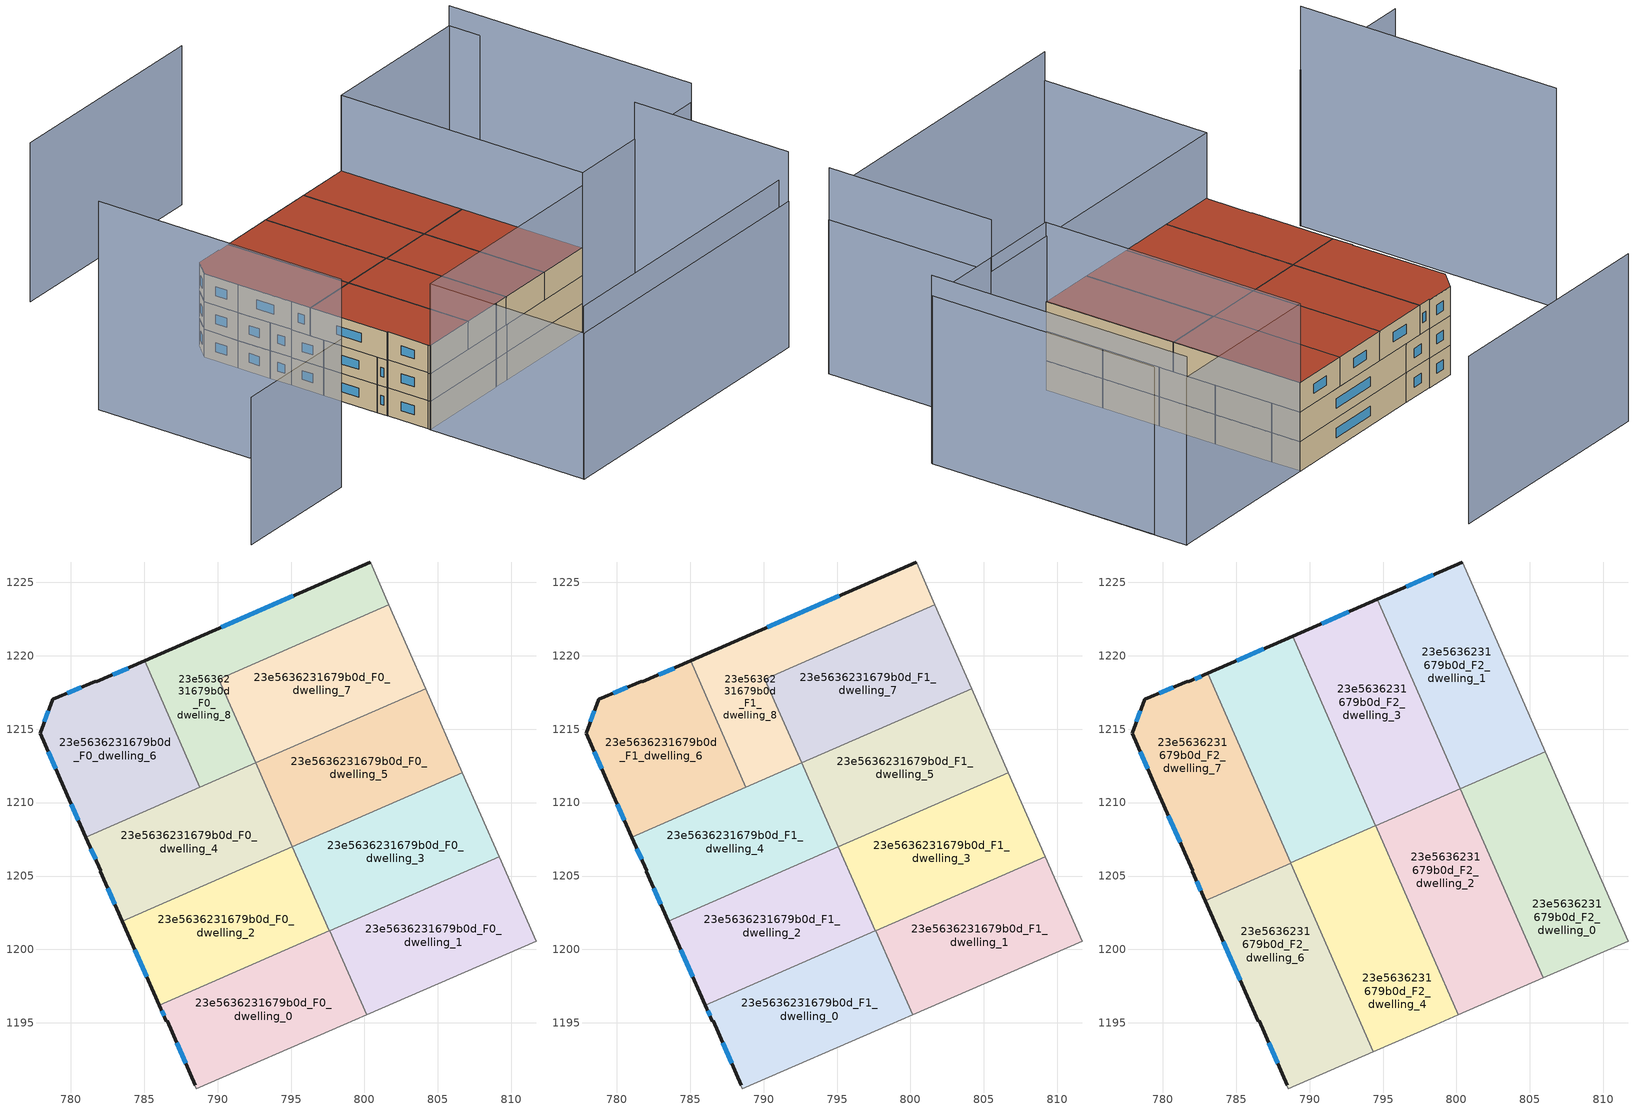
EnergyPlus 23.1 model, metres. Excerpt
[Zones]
23e5636231679b0d_F0_dwelling_0
 floor ground (EU_floor_Construction): 797.64,1201.29 800.15,1195.56 798.6,1194.89 798.58,1194.88 788.54,1190.51 788.44,1190.74 788.47,1190.77 786.56,1195.13 786.52,1195.11 786.04,1196.21 z0
 wall outside (EU_wall_Construction): 786.04,1196.21 786.52,1195.11 786.56,1195.13 788.47,1190.77 z0:3
 wall to 23e5636231679b0d_F0_dwelling_1 (EU_wall_Construction): 800.15,1195.56 797.64,1201.29 z0:3
 wall adiabatic (EU_wall_Construction): 788.47,1190.77 788.44,1190.74 788.54,1190.51 798.58,1194.88 798.6,1194.89 800.15,1195.56 z0:3
 wall to 23e5636231679b0d_F0_dwelling_2 (EU_wall_Construction): 797.59,1201.27 786.04,1196.21 z0:3
 wall to 23e5636231679b0d_F0_dwelling_3 (EU_wall_Construction): 797.64,1201.29 797.59,1201.27 z0:3
 window (EU_Window_Construction): 787.21,1193.65 787.82,1192.25 / 786.2,1195.83 786.36,1195.48 z1.02:1.98
23e5636231679b0d_F0_dwelling_1
 floor ground (EU_floor_Construction): 809.16,1206.33 811.68,1200.57 800.15,1195.56 797.64,1201.29 z0
 wall adiabatic (EU_wall_Construction): 800.15,1195.56 811.68,1200.57 809.16,1206.33 z0:3
 wall to 23e5636231679b0d_F0_dwelling_3 (EU_wall_Construction): 809.16,1206.33 797.64,1201.29 z0:3
23e5636231679b0d_F0_dwelling_2
 floor ground (EU_floor_Construction): 795.09,1206.98 797.59,1201.27 786.04,1196.21 783.52,1201.92 z0
 wall outside (EU_wall_Construction): 783.52,1201.92 786.04,1196.21 z0:3
 wall to 23e5636231679b0d_F0_dwelling_3 (EU_wall_Construction): 797.59,1201.27 795.09,1206.98 z0:3
 wall to 23e5636231679b0d_F0_dwelling_4 (EU_wall_Construction): 795.09,1206.98 783.52,1201.92 z0:3
 window (EU_Window_Construction): 784.38,1199.98 785.18,1198.15 z1.02:1.98
23e5636231679b0d_F0_dwelling_3
 floor ground (EU_floor_Construction): 806.66,1212.04 809.16,1206.33 797.59,1201.27 795.09,1206.98 z0
 wall adiabatic (EU_wall_Construction): 809.16,1206.33 806.66,1212.04 z0:3
 wall to 23e5636231679b0d_F0_dwelling_5 (EU_wall_Construction): 806.66,1212.04 795.09,1206.98 z0:3
23e5636231679b0d_F0_dwelling_4
 floor ground (EU_floor_Construction): 792.59,1212.7 795.09,1206.98 783.52,1201.92 782.01,1205.34 782.05,1205.36 781.03,1207.64 z0
 wall outside (EU_wall_Construction): 781.03,1207.64 782.05,1205.36 782.01,1205.34 783.52,1201.92 z0:3
 wall to 23e5636231679b0d_F0_dwelling_5 (EU_wall_Construction): 795.09,1206.98 792.59,1212.7 z0:3
 wall to 23e5636231679b0d_F0_dwelling_6 (EU_wall_Construction): 788.8,1211.04 781.03,1207.64 z0:3
 wall to 23e5636231679b0d_F0_dwelling_8 (EU_wall_Construction): 792.59,1212.7 788.8,1211.04 z0:3
 window (EU_Window_Construction): 781.38,1206.86 781.7,1206.13 / 782.53,1204.17 783.01,1203.08 z1.02:1.98
23e5636231679b0d_F0_dwelling_5
 floor ground (EU_floor_Construction): 804.16,1217.76 806.66,1212.04 795.09,1206.98 792.59,1212.7 z0
 wall adiabatic (EU_wall_Construction): 806.66,1212.04 804.16,1217.76 z0:3
 wall to 23e5636231679b0d_F0_dwelling_7 (EU_wall_Construction): 804.16,1217.76 792.59,1212.7 z0:3
23e5636231679b0d_F0_dwelling_6
 floor ground (EU_floor_Construction): 785.03,1219.65 788.8,1211.04 781.03,1207.64 779.52,1211.03 777.91,1214.73 778.78,1217.02 781.71,1218.26 781.73,1218.21 z0
 wall outside (EU_wall_Construction): 785.03,1219.65 781.73,1218.21 781.71,1218.26 778.78,1217.02 777.91,1214.73 779.52,1211.03 781.03,1207.64 z0:3
 wall to 23e5636231679b0d_F0_dwelling_8 (EU_wall_Construction): 788.8,1211.04 785.03,1219.65 z0:3
 window (EU_Window_Construction): 783.91,1219.16 782.85,1218.7 / 780.03,1209.88 780.52,1208.79 / 778.46,1213.47 778.97,1212.29 / 778.48,1216.24 778.2,1215.51 / 780.71,1217.84 779.77,1217.44 z1.02:1.98
23e5636231679b0d_F0_dwelling_7
 floor ground (EU_floor_Construction): 801.66,1223.47 804.16,1217.76 792.59,1212.7 790.08,1218.41 z0
 wall to 23e5636231679b0d_F0_dwelling_8 (EU_wall_Construction): 801.66,1223.47 790.08,1218.41 792.59,1212.7 z0:3
 wall adiabatic (EU_wall_Construction): 804.16,1217.76 801.66,1223.47 z0:3
23e5636231679b0d_F0_dwelling_8
 floor ground (EU_floor_Construction): 800.41,1226.31 801.66,1223.47 790.08,1218.41 792.59,1212.7 788.8,1211.04 785.03,1219.65 800.39,1226.36 z0
 wall outside (EU_wall_Construction): 800.39,1226.36 785.03,1219.65 z0:3
 wall adiabatic (EU_wall_Construction): 801.66,1223.47 800.41,1226.31 800.39,1226.36 z0:3
 window (EU_Window_Construction): 795.16,1224.08 790.25,1221.94 z1.02:1.98
23e5636231679b0d_F1_dwelling_0
 floor to 23e5636231679b0d_F0_dwelling_0 (EU_floor_Construction): 797.64,1201.29 800.15,1195.56 798.6,1194.89 798.58,1194.88 788.54,1190.51 788.44,1190.74 788.47,1190.77 786.56,1195.13 786.52,1195.11 786.04,1196.21 z3
 wall outside (EU_wall_Construction): 786.04,1196.21 786.52,1195.11 786.56,1195.13 788.47,1190.77 z3:6
 wall to 23e5636231679b0d_F1_dwelling_1 (EU_wall_Construction): 800.15,1195.56 797.64,1201.29 z3:6
 wall adiabatic (EU_wall_Construction): 788.47,1190.77 788.44,1190.74 788.54,1190.51 798.58,1194.88 798.6,1194.89 800.15,1195.56 z3:6
 wall to 23e5636231679b0d_F1_dwelling_2 (EU_wall_Construction): 797.59,1201.27 786.04,1196.21 z3:6
 wall to 23e5636231679b0d_F1_dwelling_3 (EU_wall_Construction): 797.64,1201.29 797.59,1201.27 z3:6
 window (EU_Window_Construction): 787.21,1193.65 787.82,1192.25 / 786.2,1195.83 786.36,1195.48 z4.02:4.98
23e5636231679b0d_F1_dwelling_1
 floor to 23e5636231679b0d_F0_dwelling_1 (EU_floor_Construction): 809.16,1206.33 811.68,1200.57 800.15,1195.56 797.64,1201.29 z3
 wall adiabatic (EU_wall_Construction): 800.15,1195.56 811.68,1200.57 809.16,1206.33 z3:6
 wall to 23e5636231679b0d_F1_dwelling_3 (EU_wall_Construction): 809.16,1206.33 797.64,1201.29 z3:6
23e5636231679b0d_F1_dwelling_2
 floor to 23e5636231679b0d_F0_dwelling_2 (EU_floor_Construction): 795.09,1206.98 797.59,1201.27 786.04,1196.21 783.52,1201.92 z3
 wall outside (EU_wall_Construction): 783.52,1201.92 786.04,1196.21 z3:6
 wall to 23e5636231679b0d_F1_dwelling_3 (EU_wall_Construction): 797.59,1201.27 795.09,1206.98 z3:6
 wall to 23e5636231679b0d_F1_dwelling_4 (EU_wall_Construction): 795.09,1206.98 783.52,1201.92 z3:6
 window (EU_Window_Construction): 784.38,1199.98 785.18,1198.15 z4.02:4.98
23e5636231679b0d_F1_dwelling_3
 floor to 23e5636231679b0d_F0_dwelling_3 (EU_floor_Construction): 806.66,1212.04 809.16,1206.33 797.59,1201.27 795.09,1206.98 z3
 wall adiabatic (EU_wall_Construction): 809.16,1206.33 806.66,1212.04 z3:6
 wall to 23e5636231679b0d_F1_dwelling_5 (EU_wall_Construction): 806.66,1212.04 795.09,1206.98 z3:6
23e5636231679b0d_F1_dwelling_4
 floor to 23e5636231679b0d_F0_dwelling_4 (EU_floor_Construction): 792.59,1212.7 795.09,1206.98 783.52,1201.92 782.01,1205.34 782.05,1205.36 781.03,1207.64 z3
 wall outside (EU_wall_Construction): 781.03,1207.64 782.05,1205.36 782.01,1205.34 783.52,1201.92 z3:6
 wall to 23e5636231679b0d_F1_dwelling_5 (EU_wall_Construction): 795.09,1206.98 792.59,1212.7 z3:6
 wall to 23e5636231679b0d_F1_dwelling_6 (EU_wall_Construction): 788.8,1211.04 781.03,1207.64 z3:6
 wall to 23e5636231679b0d_F1_dwelling_8 (EU_wall_Construction): 792.59,1212.7 788.8,1211.04 z3:6
 window (EU_Window_Construction): 781.38,1206.86 781.7,1206.13 / 782.53,1204.17 783.01,1203.08 z4.02:4.98
23e5636231679b0d_F1_dwelling_5
 floor to 23e5636231679b0d_F0_dwelling_5 (EU_floor_Construction): 804.16,1217.76 806.66,1212.04 795.09,1206.98 792.59,1212.7 z3
 wall adiabatic (EU_wall_Construction): 806.66,1212.04 804.16,1217.76 z3:6
 wall to 23e5636231679b0d_F1_dwelling_7 (EU_wall_Construction): 804.16,1217.76 792.59,1212.7 z3:6
 ceiling adiabatic (EU_roof_Construction): 806.66,1212.04 804.16,1217.76 798.39,1215.24 800.89,1209.52 795.12,1206.99 795.09,1206.98 z6
23e5636231679b0d_F1_dwelling_6
 floor to 23e5636231679b0d_F0_dwelling_6 (EU_floor_Construction): 785.03,1219.65 788.8,1211.04 781.03,1207.64 779.52,1211.03 777.91,1214.73 778.78,1217.02 781.71,1218.26 781.73,1218.21 z3
 wall outside (EU_wall_Construction): 785.03,1219.65 781.73,1218.21 781.71,1218.26 778.78,1217.02 777.91,1214.73 779.52,1211.03 781.03,1207.64 z3:6
 wall to 23e5636231679b0d_F1_dwelling_8 (EU_wall_Construction): 788.8,1211.04 785.03,1219.65 z3:6
 window (EU_Window_Construction): 783.91,1219.16 782.85,1218.7 / 780.03,1209.88 780.52,1208.79 / 778.46,1213.47 778.97,1212.29 / 778.48,1216.24 778.2,1215.51 / 780.71,1217.84 779.77,1217.44 z4.02:4.98
23e5636231679b0d_F1_dwelling_7
 floor to 23e5636231679b0d_F0_dwelling_7 (EU_floor_Construction): 801.66,1223.47 804.16,1217.76 792.59,1212.7 790.08,1218.41 z3
 wall to 23e5636231679b0d_F1_dwelling_8 (EU_wall_Construction): 801.66,1223.47 790.08,1218.41 792.59,1212.7 z3:6
 wall adiabatic (EU_wall_Construction): 804.16,1217.76 801.66,1223.47 z3:6
23e5636231679b0d_F1_dwelling_8
 floor to 23e5636231679b0d_F0_dwelling_8 (EU_floor_Construction): 800.41,1226.31 801.66,1223.47 790.08,1218.41 792.59,1212.7 788.8,1211.04 785.03,1219.65 800.39,1226.36 z3
 wall outside (EU_wall_Construction): 800.39,1226.36 785.03,1219.65 z3:6
 wall adiabatic (EU_wall_Construction): 801.66,1223.47 800.41,1226.31 800.39,1226.36 z3:6
 window (EU_Window_Construction): 795.16,1224.08 790.25,1221.94 z4.02:4.98
23e5636231679b0d_F2_dwelling_0
 floor to 23e5636231679b0d_F1_dwelling_1 (EU_floor_Construction): 809.16,1206.33 811.68,1200.57 805.9,1198.06 803.39,1203.8 z6
 floor to 23e5636231679b0d_F1_dwelling_3 (EU_floor_Construction): 806.66,1212.04 809.16,1206.33 803.39,1203.8 800.89,1209.52 z6
 floor adiabatic (EU_floor_Construction): 806.03,1213.47 806.66,1212.04 800.89,1209.52 800.26,1210.95 z6
 wall to 23e5636231679b0d_F2_dwelling_1 (EU_wall_Construction): 806.03,1213.47 800.26,1210.95 z6:9
 wall adiabatic (EU_wall_Construction): 805.9,1198.06 811.68,1200.57 806.03,1213.47 z6:9
 wall to 23e5636231679b0d_F2_dwelling_2 (EU_wall_Construction): 800.26,1210.95 805.9,1198.06 z6:9
 roof outside (EU_roof_Construction): 811.68,1200.57 806.03,1213.47 800.26,1210.95 805.9,1198.06 z9
23e5636231679b0d_F2_dwelling_1
 floor to 23e5636231679b0d_F1_dwelling_7 (EU_floor_Construction): 801.65,1223.47 804.16,1217.76 798.39,1215.24 795.89,1220.95 z6
 floor adiabatic (EU_floor_Construction): 804.16,1217.76 806.03,1213.47 800.26,1210.95 798.39,1215.24 z6
 floor to 23e5636231679b0d_F1_dwelling_8 (EU_floor_Construction): 800.41,1226.31 801.65,1223.47 795.89,1220.95 794.62,1223.84 800.39,1226.36 z6
 wall outside (EU_wall_Construction): 800.39,1226.36 794.62,1223.84 z6:9
 wall adiabatic (EU_wall_Construction): 806.03,1213.47 800.41,1226.31 800.39,1226.36 z6:9
 wall to 23e5636231679b0d_F2_dwelling_3 (EU_wall_Construction): 794.62,1223.84 800.26,1210.96 z6:9
 window (EU_Window_Construction): 798.43,1225.51 796.58,1224.7 z7.02:7.98
 roof outside (EU_roof_Construction): 806.03,1213.47 800.41,1226.31 800.39,1226.36 794.62,1223.84 800.26,1210.95 z9
23e5636231679b0d_F2_dwelling_2
 floor to 23e5636231679b0d_F1_dwelling_3 (EU_floor_Construction): 800.89,1209.52 803.39,1203.8 797.62,1201.28 795.12,1206.99 z6
 floor to 23e5636231679b0d_F1_dwelling_1 (EU_floor_Construction): 803.39,1203.8 805.9,1198.06 800.15,1195.56 797.64,1201.29 z6
 floor to 23e5636231679b0d_F1_dwelling_5 (EU_floor_Construction): 800.26,1210.96 800.89,1209.52 795.12,1206.99 794.49,1208.43 z6
 floor to 23e5636231679b0d_F1_dwelling_0 (EU_floor_Construction): 797.64,1201.29 800.15,1195.56 800.13,1195.55 797.62,1201.28 z6
 wall to 23e5636231679b0d_F2_dwelling_3 (EU_wall_Construction): 800.26,1210.96 794.49,1208.43 z6:9
 wall adiabatic (EU_wall_Construction): 800.13,1195.55 805.9,1198.06 z6:9
 wall to 23e5636231679b0d_F2_dwelling_4 (EU_wall_Construction): 794.49,1208.43 800.13,1195.55 z6:9
 roof outside (EU_roof_Construction): 805.9,1198.06 800.26,1210.96 794.49,1208.43 800.13,1195.55 z9
23e5636231679b0d_F2_dwelling_3
 floor to 23e5636231679b0d_F1_dwelling_5 (EU_floor_Construction): 798.39,1215.24 800.26,1210.96 794.49,1208.43 792.62,1212.71 z6
 floor to 23e5636231679b0d_F1_dwelling_7 (EU_floor_Construction): 795.89,1220.95 798.39,1215.24 792.62,1212.71 790.12,1218.42 z6
 floor to 23e5636231679b0d_F1_dwelling_8 (EU_floor_Construction): 794.62,1223.84 795.89,1220.95 790.12,1218.42 788.85,1221.32 z6
 wall outside (EU_wall_Construction): 794.62,1223.84 788.85,1221.32 z6:9
 wall to 23e5636231679b0d_F2_dwelling_5 (EU_wall_Construction): 788.85,1221.32 794.49,1208.44 z6:9
 window (EU_Window_Construction): 792.66,1222.98 790.81,1222.18 z7.02:7.98
 roof outside (EU_roof_Construction): 800.26,1210.96 794.62,1223.84 788.85,1221.32 794.49,1208.43 z9
23e5636231679b0d_F2_dwelling_4
 floor to 23e5636231679b0d_F1_dwelling_0 (EU_floor_Construction): 797.62,1201.28 800.13,1195.55 798.6,1194.89 798.58,1194.88 794.35,1193.04 791.85,1198.75 z6
 floor to 23e5636231679b0d_F1_dwelling_2 (EU_floor_Construction): 795.09,1206.98 797.59,1201.27 791.85,1198.75 789.34,1204.47 z6
 floor to 23e5636231679b0d_F1_dwelling_3 (EU_floor_Construction): 795.12,1206.99 797.62,1201.28 797.59,1201.27 795.09,1206.98 z6
 floor to 23e5636231679b0d_F1_dwelling_4 (EU_floor_Construction): 794.46,1208.43 795.09,1206.98 789.34,1204.47 788.71,1205.91 z6
 floor to 23e5636231679b0d_F1_dwelling_5 (EU_floor_Construction): 794.48,1208.44 795.12,1206.99 795.09,1206.98 794.46,1208.43 z6
 wall adiabatic (EU_wall_Construction): 794.35,1193.04 798.58,1194.88 798.6,1194.89 800.13,1195.55 z6:9
 wall to 23e5636231679b0d_F2_dwelling_5 (EU_wall_Construction): 794.48,1208.44 788.71,1205.91 z6:9
 wall to 23e5636231679b0d_F2_dwelling_6 (EU_wall_Construction): 788.73,1205.87 794.35,1193.04 z6:9
 wall to 23e5636231679b0d_F2_dwelling_7 (EU_wall_Construction): 788.71,1205.91 788.73,1205.87 z6:9
 roof outside (EU_roof_Construction): 798.6,1194.89 800.13,1195.55 794.48,1208.44 788.71,1205.91 794.35,1193.04 798.58,1194.88 z9
23e5636231679b0d_F2_dwelling_5
 floor to 23e5636231679b0d_F1_dwelling_8 (EU_floor_Construction): 788.85,1221.32 790.12,1218.42 790.08,1218.41 792.59,1212.7 788.8,1211.04 785.03,1219.65 z6
 floor to 23e5636231679b0d_F1_dwelling_4 (EU_floor_Construction): 792.59,1212.7 794.46,1208.43 788.71,1205.91 786.84,1210.18 z6
 floor to 23e5636231679b0d_F1_dwelling_6 (EU_floor_Construction): 785.03,1219.65 788.8,1211.04 786.84,1210.18 783.07,1218.8 z6
 floor to 23e5636231679b0d_F1_dwelling_7 (EU_floor_Construction): 790.12,1218.42 792.62,1212.71 792.59,1212.7 790.08,1218.41 z6
 floor to 23e5636231679b0d_F1_dwelling_5 (EU_floor_Construction): 792.62,1212.71 794.48,1208.44 794.46,1208.43 792.59,1212.7 z6
 wall outside (EU_wall_Construction): 788.85,1221.32 783.07,1218.8 z6:9
 wall to 23e5636231679b0d_F2_dwelling_7 (EU_wall_Construction): 783.07,1218.8 788.71,1205.91 z6:9
 window (EU_Window_Construction): 786.88,1220.46 785.04,1219.65 z7.02:7.98
 roof outside (EU_roof_Construction): 794.48,1208.44 788.85,1221.32 783.07,1218.8 788.71,1205.91 z9
23e5636231679b0d_F2_dwelling_6
 floor to 23e5636231679b0d_F1_dwelling_2 (EU_floor_Construction): 789.34,1204.47 791.85,1198.75 786.04,1196.21 783.52,1201.92 z6
 floor to 23e5636231679b0d_F1_dwelling_0 (EU_floor_Construction): 791.85,1198.75 794.35,1193.04 788.54,1190.51 788.44,1190.74 788.47,1190.77 786.56,1195.13 786.52,1195.11 786.04,1196.21 z6
 floor to 23e5636231679b0d_F1_dwelling_4 (EU_floor_Construction): 788.73,1205.87 789.34,1204.47 783.52,1201.92 782.9,1203.32 z6
 wall outside (EU_wall_Construction): 782.9,1203.32 786.52,1195.11 786.56,1195.13 788.47,1190.77 z6:9
 wall to 23e5636231679b0d_F2_dwelling_7 (EU_wall_Construction): 788.73,1205.87 782.9,1203.32 z6:9
 wall adiabatic (EU_wall_Construction): 788.47,1190.77 788.44,1190.74 788.54,1190.51 794.35,1193.04 z6:9
 window (EU_Window_Construction): 784.13,1200.52 785.29,1197.9 / 787.21,1193.65 787.82,1192.25 z7.02:7.98
 roof outside (EU_roof_Construction): 794.35,1193.04 788.73,1205.87 782.9,1203.32 786.52,1195.11 786.56,1195.13 788.47,1190.77 788.44,1190.74 788.54,1190.51 z9
23e5636231679b0d_F2_dwelling_7
 floor to 23e5636231679b0d_F1_dwelling_4 (EU_floor_Construction): 786.84,1210.18 788.73,1205.87 782.9,1203.32 782.01,1205.34 782.05,1205.36 781.03,1207.64 z6
 floor to 23e5636231679b0d_F1_dwelling_6 (EU_floor_Construction): 783.07,1218.8 786.84,1210.18 781.03,1207.64 779.52,1211.03 777.91,1214.73 778.78,1217.02 781.71,1218.26 781.73,1218.21 z6
 wall outside (EU_wall_Construction): 783.07,1218.8 781.73,1218.21 781.71,1218.26 778.78,1217.02 777.91,1214.73 779.52,1211.03 782.05,1205.36 782.01,1205.34 782.9,1203.32 z6:9
 window (EU_Window_Construction): 778.46,1213.47 778.97,1212.29 / 778.48,1216.24 778.2,1215.51 / 780.71,1217.84 779.77,1217.44 / 782.62,1218.6 782.19,1218.41 / 782.32,1204.65 782.6,1204 / 780.38,1209.1 781.19,1207.29 z7.02:7.98
 roof outside (EU_roof_Construction): 788.73,1205.87 783.07,1218.8 781.73,1218.21 781.71,1218.26 778.78,1217.02 777.91,1214.73 779.52,1211.03 782.05,1205.36 782.01,1205.34 782.9,1203.32 z9
shading: 761.3,1178.66 774.98,1184.58 z0:15.9; 763.59,1210.59 774.94,1184.55 z0:22.4; 795.69,1173.95 825.37,1186.89 z0:18.6; 795.74,1173.96 788.54,1190.51 / 788.54,1190.51 819.65,1204.06 / 819.65,1204.06 826.86,1187.5 / 826.86,1187.5 795.74,1173.96 z0:15.7; 826.82,1187.52 819.65,1204.04 z0:21; 792.78,1243.28 769.76,1233.34 / 816.85,1233.6 828.16,1207.73 / 828.16,1207.73 811.68,1200.53 / 811.68,1200.53 800.37,1226.4 / 800.37,1226.4 816.85,1233.6 z0:17.1; 828.18,1207.66 816.85,1233.6 z0:19.2
[Building]
EU S2 Campaign: North Axis=0; Terrain=City; Solar Distribution=FullExterior
[Site:Location]
Vienna: Latitude=48; Longitude=16.5; Time Zone=1; Elevation=183
[SizingPeriod:WeatherFileDays]
AnnualSizingPeriod: Begin Month=1; Begin Day of Month=1; End Month=12; End Day of Month=31; Day of Week for Start Day=Monday; Use Weather File Daylight Saving Period=No; Use Weather File Rain and Snow Indicators=No
[MATERIAL]
EU_InternalMass_Material: Roughness=MediumRough; Thickness=0.1; Conductivity=1; Density=1800; Specific Heat=900; Thermal Absorptance=0.9; Solar Absorptance=0.7; Visible Absorptance=0.7
[MATERIAL:NOMASS] Roughness=MediumRough; Thermal Absorptance=0.9; Solar Absorptance=0.7; Visible Absorptance=0.7
Name | Thermal Resistance
EU_wall_NoMass | 0.942466
EU_roof_NoMass | 0.551687
EU_floor_NoMass | 0.66527
[WINDOWMATERIAL:SIMPLEGLAZINGSYSTEM]
EU_Window_SimpleGlazing: UFactor=2.03367; Solar Heat Gain Coefficient=0.65; Visible Transmittance=0.65
[CONSTRUCTION]
EU_wall_Construction: EU_wall_NoMass
EU_roof_Construction: EU_roof_NoMass
EU_floor_Construction: EU_floor_NoMass
EU_Window_Construction: EU_Window_SimpleGlazing
EU_InternalMass_Construction: EU_InternalMass_Material
[ZONE] Type=1; Multiplier=1; Ceiling Height=autocalculate; Floor Area=autocalculate; Part of Total Floor Area=Yes
Name | Volume
23e5636231679b0d_F0_dwelling_0; 23e5636231679b0d_F1_dwelling_0 | 236.303
23e5636231679b0d_F2_dwelling_0 | 265.841
23e5636231679b0d_F0_dwelling_1; 23e5636231679b0d_F1_dwelling_1 | 236.306
23e5636231679b0d_F2_dwelling_1 | 265.848
23e5636231679b0d_F0_dwelling_2; 23e5636231679b0d_F1_dwelling_2; 23e5636231679b0d_F0_dwelling_6; 23e5636231679b0d_F1_dwelling_6 | 236.312
23e5636231679b0d_F2_dwelling_2 | 265.828
23e5636231679b0d_F0_dwelling_3; 23e5636231679b0d_F1_dwelling_3 | 236.325
23e5636231679b0d_F2_dwelling_3 | 265.82
23e5636231679b0d_F0_dwelling_4; 23e5636231679b0d_F1_dwelling_4 | 236.319
23e5636231679b0d_F2_dwelling_4 | 265.843
23e5636231679b0d_F0_dwelling_5; 23e5636231679b0d_F1_dwelling_5 | 236.33
23e5636231679b0d_F2_dwelling_5 | 265.849
23e5636231679b0d_F2_dwelling_6 | 265.838
23e5636231679b0d_F0_dwelling_7; 23e5636231679b0d_F1_dwelling_7 | 236.279
23e5636231679b0d_F2_dwelling_7 | 265.847
23e5636231679b0d_F0_dwelling_8; 23e5636231679b0d_F1_dwelling_8 | 236.32
[INTERNALMASS] Construction=EU_InternalMass_Construction
Name | Zone or ZoneList | Surface Area
23e5636231679b0d_F0_dwelling_0_EU_InternalMass | 23e5636231679b0d_F0_dwelling_0 | 78.7682
23e5636231679b0d_F0_dwelling_1_EU_InternalMass | 23e5636231679b0d_F0_dwelling_1 | 78.7674
23e5636231679b0d_F0_dwelling_2_EU_InternalMass | 23e5636231679b0d_F0_dwelling_2 | 78.7705
23e5636231679b0d_F0_dwelling_3_EU_InternalMass | 23e5636231679b0d_F0_dwelling_3 | 78.7755
23e5636231679b0d_F0_dwelling_4_EU_InternalMass | 23e5636231679b0d_F0_dwelling_4 | 78.7723
23e5636231679b0d_F0_dwelling_5_EU_InternalMass | 23e5636231679b0d_F0_dwelling_5 | 78.7751
23e5636231679b0d_F0_dwelling_6_EU_InternalMass | 23e5636231679b0d_F0_dwelling_6 | 78.7696
23e5636231679b0d_F0_dwelling_7_EU_InternalMass | 23e5636231679b0d_F0_dwelling_7 | 78.7597
23e5636231679b0d_F0_dwelling_8_EU_InternalMass | 23e5636231679b0d_F0_dwelling_8 | 78.7738
23e5636231679b0d_F1_dwelling_0_EU_InternalMass | 23e5636231679b0d_F1_dwelling_0 | 78.7682
23e5636231679b0d_F1_dwelling_1_EU_InternalMass | 23e5636231679b0d_F1_dwelling_1 | 78.7674
23e5636231679b0d_F1_dwelling_2_EU_InternalMass | 23e5636231679b0d_F1_dwelling_2 | 78.7705
23e5636231679b0d_F1_dwelling_3_EU_InternalMass | 23e5636231679b0d_F1_dwelling_3 | 78.7755
23e5636231679b0d_F1_dwelling_4_EU_InternalMass | 23e5636231679b0d_F1_dwelling_4 | 78.7723
23e5636231679b0d_F1_dwelling_5_EU_InternalMass | 23e5636231679b0d_F1_dwelling_5 | 78.7751
23e5636231679b0d_F1_dwelling_6_EU_InternalMass | 23e5636231679b0d_F1_dwelling_6 | 78.7696
23e5636231679b0d_F1_dwelling_7_EU_InternalMass | 23e5636231679b0d_F1_dwelling_7 | 78.7597
23e5636231679b0d_F1_dwelling_8_EU_InternalMass | 23e5636231679b0d_F1_dwelling_8 | 78.7738
23e5636231679b0d_F2_dwelling_0_EU_InternalMass | 23e5636231679b0d_F2_dwelling_0 | 88.6135
23e5636231679b0d_F2_dwelling_1_EU_InternalMass | 23e5636231679b0d_F2_dwelling_1 | 88.6165
23e5636231679b0d_F2_dwelling_2_EU_InternalMass | 23e5636231679b0d_F2_dwelling_2 | 88.6095
23e5636231679b0d_F2_dwelling_3_EU_InternalMass | 23e5636231679b0d_F2_dwelling_3 | 88.6062
23e5636231679b0d_F2_dwelling_4_EU_InternalMass | 23e5636231679b0d_F2_dwelling_4 | 88.6142
23e5636231679b0d_F2_dwelling_5_EU_InternalMass | 23e5636231679b0d_F2_dwelling_5 | 88.6166
23e5636231679b0d_F2_dwelling_6_EU_InternalMass | 23e5636231679b0d_F2_dwelling_6 | 88.6127
23e5636231679b0d_F2_dwelling_7_EU_InternalMass | 23e5636231679b0d_F2_dwelling_7 | 88.615
[OTHEREQUIPMENT] Fuel Type=Electricity; Design Level Calculation Method=Watts/Area; Power per Zone Floor Area=1; Fraction Latent=0; Fraction Radiant=0; Fraction Lost=0; Carbon Dioxide Generation Rate=0; EndUse Subcategory=EU_Step8_InternalGains
Name | Zone or ZoneList or Space or SpaceList | Schedule
EU_Step8_InternalGain_23e5636231679b0d_F0_dwelling_0_f000 | 23e5636231679b0d_F0_dwelling_0 | EU_Step8_GainSchedule_23e5636231679b0d_F0_dwelling_0_f000
EU_Step8_InternalGain_23e5636231679b0d_F0_dwelling_1_f000 | 23e5636231679b0d_F0_dwelling_1 | EU_Step8_GainSchedule_23e5636231679b0d_F0_dwelling_1_f000
EU_Step8_InternalGain_23e5636231679b0d_F0_dwelling_2_f000 | 23e5636231679b0d_F0_dwelling_2 | EU_Step8_GainSchedule_23e5636231679b0d_F0_dwelling_2_f000
EU_Step8_InternalGain_23e5636231679b0d_F0_dwelling_3_f000 | 23e5636231679b0d_F0_dwelling_3 | EU_Step8_GainSchedule_23e5636231679b0d_F0_dwelling_3_f000
EU_Step8_InternalGain_23e5636231679b0d_F0_dwelling_4_f000 | 23e5636231679b0d_F0_dwelling_4 | EU_Step8_GainSchedule_23e5636231679b0d_F0_dwelling_4_f000
EU_Step8_InternalGain_23e5636231679b0d_F0_dwelling_5_f000 | 23e5636231679b0d_F0_dwelling_5 | EU_Step8_GainSchedule_23e5636231679b0d_F0_dwelling_5_f000
EU_Step8_InternalGain_23e5636231679b0d_F0_dwelling_6_f000 | 23e5636231679b0d_F0_dwelling_6 | EU_Step8_GainSchedule_23e5636231679b0d_F0_dwelling_6_f000
EU_Step8_InternalGain_23e5636231679b0d_F0_dwelling_7_f000 | 23e5636231679b0d_F0_dwelling_7 | EU_Step8_GainSchedule_23e5636231679b0d_F0_dwelling_7_f000
EU_Step8_InternalGain_23e5636231679b0d_F0_dwelling_8_f000 | 23e5636231679b0d_F0_dwelling_8 | EU_Step8_GainSchedule_23e5636231679b0d_F0_dwelling_8_f000
EU_Step8_InternalGain_23e5636231679b0d_F1_dwelling_0_f000 | 23e5636231679b0d_F1_dwelling_0 | EU_Step8_GainSchedule_23e5636231679b0d_F1_dwelling_0_f000
EU_Step8_InternalGain_23e5636231679b0d_F1_dwelling_1_f000 | 23e5636231679b0d_F1_dwelling_1 | EU_Step8_GainSchedule_23e5636231679b0d_F1_dwelling_1_f000
EU_Step8_InternalGain_23e5636231679b0d_F1_dwelling_2_f000 | 23e5636231679b0d_F1_dwelling_2 | EU_Step8_GainSchedule_23e5636231679b0d_F1_dwelling_2_f000
EU_Step8_InternalGain_23e5636231679b0d_F1_dwelling_3_f000 | 23e5636231679b0d_F1_dwelling_3 | EU_Step8_GainSchedule_23e5636231679b0d_F1_dwelling_3_f000
EU_Step8_InternalGain_23e5636231679b0d_F1_dwelling_4_f000 | 23e5636231679b0d_F1_dwelling_4 | EU_Step8_GainSchedule_23e5636231679b0d_F1_dwelling_4_f000
EU_Step8_InternalGain_23e5636231679b0d_F1_dwelling_5_f000 | 23e5636231679b0d_F1_dwelling_5 | EU_Step8_GainSchedule_23e5636231679b0d_F1_dwelling_5_f000
EU_Step8_InternalGain_23e5636231679b0d_F1_dwelling_6_f000 | 23e5636231679b0d_F1_dwelling_6 | EU_Step8_GainSchedule_23e5636231679b0d_F1_dwelling_6_f000
EU_Step8_InternalGain_23e5636231679b0d_F1_dwelling_7_f000 | 23e5636231679b0d_F1_dwelling_7 | EU_Step8_GainSchedule_23e5636231679b0d_F1_dwelling_7_f000
EU_Step8_InternalGain_23e5636231679b0d_F1_dwelling_8_f000 | 23e5636231679b0d_F1_dwelling_8 | EU_Step8_GainSchedule_23e5636231679b0d_F1_dwelling_8_f000
EU_Step8_InternalGain_23e5636231679b0d_F2_dwelling_0_f000 | 23e5636231679b0d_F2_dwelling_0 | EU_Step8_GainSchedule_23e5636231679b0d_F2_dwelling_0_f000
EU_Step8_InternalGain_23e5636231679b0d_F2_dwelling_1_f000 | 23e5636231679b0d_F2_dwelling_1 | EU_Step8_GainSchedule_23e5636231679b0d_F2_dwelling_1_f000
EU_Step8_InternalGain_23e5636231679b0d_F2_dwelling_2_f000 | 23e5636231679b0d_F2_dwelling_2 | EU_Step8_GainSchedule_23e5636231679b0d_F2_dwelling_2_f000
EU_Step8_InternalGain_23e5636231679b0d_F2_dwelling_3_f000 | 23e5636231679b0d_F2_dwelling_3 | EU_Step8_GainSchedule_23e5636231679b0d_F2_dwelling_3_f000
EU_Step8_InternalGain_23e5636231679b0d_F2_dwelling_4_f000 | 23e5636231679b0d_F2_dwelling_4 | EU_Step8_GainSchedule_23e5636231679b0d_F2_dwelling_4_f000
EU_Step8_InternalGain_23e5636231679b0d_F2_dwelling_5_f000 | 23e5636231679b0d_F2_dwelling_5 | EU_Step8_GainSchedule_23e5636231679b0d_F2_dwelling_5_f000
EU_Step8_InternalGain_23e5636231679b0d_F2_dwelling_6_f000 | 23e5636231679b0d_F2_dwelling_6 | EU_Step8_GainSchedule_23e5636231679b0d_F2_dwelling_6_f000
EU_Step8_InternalGain_23e5636231679b0d_F2_dwelling_7_f000 | 23e5636231679b0d_F2_dwelling_7 | EU_Step8_GainSchedule_23e5636231679b0d_F2_dwelling_7_f000
[ZONEVENTILATION:DESIGNFLOWRATE] Schedule=EU_AlwaysOn; Design Flow Rate Calculation Method=AirChanges/Hour; Air Changes per Hour=0.530523; Ventilation Type=Natural; Fan Pressure Rise=0; Fan Total Efficiency=1; Constant Term Coefficient=1; Temperature Term Coefficient=0; Velocity Term Coefficient=0; Velocity Squared Term Coefficient=0; Minimum Indoor Temperature=-100; Maximum Indoor Temperature=100; Delta Temperature=-100; Minimum Outdoor Temperature=-100; Maximum Outdoor Temperature=100; Maximum Wind Speed=40
Name | Zone or ZoneList or Space or SpaceList
EU_ConstantAir_23e5636231679b0d_F0_dwelling_0 | 23e5636231679b0d_F0_dwelling_0
EU_ConstantAir_23e5636231679b0d_F0_dwelling_1 | 23e5636231679b0d_F0_dwelling_1
EU_ConstantAir_23e5636231679b0d_F0_dwelling_2 | 23e5636231679b0d_F0_dwelling_2
EU_ConstantAir_23e5636231679b0d_F0_dwelling_3 | 23e5636231679b0d_F0_dwelling_3
EU_ConstantAir_23e5636231679b0d_F0_dwelling_4 | 23e5636231679b0d_F0_dwelling_4
EU_ConstantAir_23e5636231679b0d_F0_dwelling_5 | 23e5636231679b0d_F0_dwelling_5
EU_ConstantAir_23e5636231679b0d_F0_dwelling_6 | 23e5636231679b0d_F0_dwelling_6
EU_ConstantAir_23e5636231679b0d_F0_dwelling_7 | 23e5636231679b0d_F0_dwelling_7
EU_ConstantAir_23e5636231679b0d_F0_dwelling_8 | 23e5636231679b0d_F0_dwelling_8
EU_ConstantAir_23e5636231679b0d_F1_dwelling_0 | 23e5636231679b0d_F1_dwelling_0
EU_ConstantAir_23e5636231679b0d_F1_dwelling_1 | 23e5636231679b0d_F1_dwelling_1
EU_ConstantAir_23e5636231679b0d_F1_dwelling_2 | 23e5636231679b0d_F1_dwelling_2
EU_ConstantAir_23e5636231679b0d_F1_dwelling_3 | 23e5636231679b0d_F1_dwelling_3
EU_ConstantAir_23e5636231679b0d_F1_dwelling_4 | 23e5636231679b0d_F1_dwelling_4
EU_ConstantAir_23e5636231679b0d_F1_dwelling_5 | 23e5636231679b0d_F1_dwelling_5
EU_ConstantAir_23e5636231679b0d_F1_dwelling_6 | 23e5636231679b0d_F1_dwelling_6
EU_ConstantAir_23e5636231679b0d_F1_dwelling_7 | 23e5636231679b0d_F1_dwelling_7
EU_ConstantAir_23e5636231679b0d_F1_dwelling_8 | 23e5636231679b0d_F1_dwelling_8
EU_ConstantAir_23e5636231679b0d_F2_dwelling_0 | 23e5636231679b0d_F2_dwelling_0
EU_ConstantAir_23e5636231679b0d_F2_dwelling_1 | 23e5636231679b0d_F2_dwelling_1
EU_ConstantAir_23e5636231679b0d_F2_dwelling_2 | 23e5636231679b0d_F2_dwelling_2
EU_ConstantAir_23e5636231679b0d_F2_dwelling_3 | 23e5636231679b0d_F2_dwelling_3
EU_ConstantAir_23e5636231679b0d_F2_dwelling_4 | 23e5636231679b0d_F2_dwelling_4
EU_ConstantAir_23e5636231679b0d_F2_dwelling_5 | 23e5636231679b0d_F2_dwelling_5
EU_ConstantAir_23e5636231679b0d_F2_dwelling_6 | 23e5636231679b0d_F2_dwelling_6
EU_ConstantAir_23e5636231679b0d_F2_dwelling_7 | 23e5636231679b0d_F2_dwelling_7
[HVACTEMPLATE:THERMOSTAT] Constant Heating Setpoint=20; Constant Cooling Setpoint=50
EU_HeatOnly_23e5636231679b0d_F0_dwelling_0; EU_HeatOnly_23e5636231679b0d_F0_dwelling_1; EU_HeatOnly_23e5636231679b0d_F0_dwelling_2; EU_HeatOnly_23e5636231679b0d_F0_dwelling_3; EU_HeatOnly_23e5636231679b0d_F0_dwelling_4; EU_HeatOnly_23e5636231679b0d_F0_dwelling_5; EU_HeatOnly_23e5636231679b0d_F0_dwelling_6; EU_HeatOnly_23e5636231679b0d_F0_dwelling_7; EU_HeatOnly_23e5636231679b0d_F0_dwelling_8; EU_HeatOnly_23e5636231679b0d_F1_dwelling_0; EU_HeatOnly_23e5636231679b0d_F1_dwelling_1; EU_HeatOnly_23e5636231679b0d_F1_dwelling_2; EU_HeatOnly_23e5636231679b0d_F1_dwelling_3; EU_HeatOnly_23e5636231679b0d_F1_dwelling_4; EU_HeatOnly_23e5636231679b0d_F1_dwelling_5; EU_HeatOnly_23e5636231679b0d_F1_dwelling_6; EU_HeatOnly_23e5636231679b0d_F1_dwelling_7; EU_HeatOnly_23e5636231679b0d_F1_dwelling_8; EU_HeatOnly_23e5636231679b0d_F2_dwelling_0; EU_HeatOnly_23e5636231679b0d_F2_dwelling_1; EU_HeatOnly_23e5636231679b0d_F2_dwelling_2; EU_HeatOnly_23e5636231679b0d_F2_dwelling_3; EU_HeatOnly_23e5636231679b0d_F2_dwelling_4; EU_HeatOnly_23e5636231679b0d_F2_dwelling_5; EU_HeatOnly_23e5636231679b0d_F2_dwelling_6; EU_HeatOnly_23e5636231679b0d_F2_dwelling_7
[HVACTEMPLATE:ZONE:IDEALLOADSAIRSYSTEM] System Availability Schedule=EU_AlwaysOn; Maximum Heating Supply Air Temperature=50; Minimum Cooling Supply Air Temperature=13; Maximum Heating Supply Air Humidity Ratio=0.0156; Minimum Cooling Supply Air Humidity Ratio=0.0077; Heating Limit=NoLimit; Cooling Limit=NoLimit; Heating Availability Schedule=EU_AlwaysOn; Cooling Availability Schedule=EU_CoolingOff; Dehumidification Control Type=ConstantSensibleHeatRatio; Cooling Sensible Heat Ratio=0.7; Dehumidification Setpoint=60; Humidification Control Type=None; Humidification Setpoint=30; Outdoor Air Method=None; Outdoor Air Flow Rate per Person=0.00944; Outdoor Air Flow Rate per Zone Floor Area=0; Outdoor Air Flow Rate per Zone=0; Demand Controlled Ventilation Type=None; Outdoor Air Economizer Type=NoEconomizer; Heat Recovery Type=None; Sensible Heat Recovery Effectiveness=0.7; Latent Heat Recovery Effectiveness=0.65
Name | Template Thermostat
23e5636231679b0d_F0_dwelling_0 | EU_HeatOnly_23e5636231679b0d_F0_dwelling_0
23e5636231679b0d_F0_dwelling_1 | EU_HeatOnly_23e5636231679b0d_F0_dwelling_1
23e5636231679b0d_F0_dwelling_2 | EU_HeatOnly_23e5636231679b0d_F0_dwelling_2
23e5636231679b0d_F0_dwelling_3 | EU_HeatOnly_23e5636231679b0d_F0_dwelling_3
23e5636231679b0d_F0_dwelling_4 | EU_HeatOnly_23e5636231679b0d_F0_dwelling_4
23e5636231679b0d_F0_dwelling_5 | EU_HeatOnly_23e5636231679b0d_F0_dwelling_5
23e5636231679b0d_F0_dwelling_6 | EU_HeatOnly_23e5636231679b0d_F0_dwelling_6
23e5636231679b0d_F0_dwelling_7 | EU_HeatOnly_23e5636231679b0d_F0_dwelling_7
23e5636231679b0d_F0_dwelling_8 | EU_HeatOnly_23e5636231679b0d_F0_dwelling_8
23e5636231679b0d_F1_dwelling_0 | EU_HeatOnly_23e5636231679b0d_F1_dwelling_0
23e5636231679b0d_F1_dwelling_1 | EU_HeatOnly_23e5636231679b0d_F1_dwelling_1
23e5636231679b0d_F1_dwelling_2 | EU_HeatOnly_23e5636231679b0d_F1_dwelling_2
23e5636231679b0d_F1_dwelling_3 | EU_HeatOnly_23e5636231679b0d_F1_dwelling_3
23e5636231679b0d_F1_dwelling_4 | EU_HeatOnly_23e5636231679b0d_F1_dwelling_4
23e5636231679b0d_F1_dwelling_5 | EU_HeatOnly_23e5636231679b0d_F1_dwelling_5
23e5636231679b0d_F1_dwelling_6 | EU_HeatOnly_23e5636231679b0d_F1_dwelling_6
23e5636231679b0d_F1_dwelling_7 | EU_HeatOnly_23e5636231679b0d_F1_dwelling_7
23e5636231679b0d_F1_dwelling_8 | EU_HeatOnly_23e5636231679b0d_F1_dwelling_8
23e5636231679b0d_F2_dwelling_0 | EU_HeatOnly_23e5636231679b0d_F2_dwelling_0
23e5636231679b0d_F2_dwelling_1 | EU_HeatOnly_23e5636231679b0d_F2_dwelling_1
23e5636231679b0d_F2_dwelling_2 | EU_HeatOnly_23e5636231679b0d_F2_dwelling_2
23e5636231679b0d_F2_dwelling_3 | EU_HeatOnly_23e5636231679b0d_F2_dwelling_3
23e5636231679b0d_F2_dwelling_4 | EU_HeatOnly_23e5636231679b0d_F2_dwelling_4
23e5636231679b0d_F2_dwelling_5 | EU_HeatOnly_23e5636231679b0d_F2_dwelling_5
23e5636231679b0d_F2_dwelling_6 | EU_HeatOnly_23e5636231679b0d_F2_dwelling_6
23e5636231679b0d_F2_dwelling_7 | EU_HeatOnly_23e5636231679b0d_F2_dwelling_7
[SIZING:ZONE] Zone Cooling Design Supply Air Temperature Input Method=SupplyAirTemperature; Zone Cooling Design Supply Air Temperature=13; Zone Heating Design Supply Air Temperature Input Method=SupplyAirTemperature; Zone Heating Design Supply Air Temperature=50; Zone Cooling Design Supply Air Humidity Ratio=0.008; Zone Heating Design Supply Air Humidity Ratio=0.008; Cooling Design Air Flow Method=DesignDay; Cooling Design Air Flow Rate=0; Cooling Minimum Air Flow per Zone Floor Area=0.000762; Cooling Minimum Air Flow=0; Cooling Minimum Air Flow Fraction=0.2; Heating Design Air Flow Method=DesignDay; Heating Design Air Flow Rate=0; Heating Maximum Air Flow per Zone Floor Area=0.002032; Heating Maximum Air Flow=0.141576; Heating Maximum Air Flow Fraction=0.3; Account for Dedicated Outdoor Air System=No; Dedicated Outdoor Air System Control Strategy=NeutralSupplyAir; Dedicated Outdoor Air Low Setpoint Temperature for Design=autosize; Dedicated Outdoor Air High Setpoint Temperature for Design=autosize; Zone Load Sizing Method=Sensible Load Only No Latent Load; Zone Latent Cooling Design Supply Air Humidity Ratio Input Method=HumidityRatioDifference; Zone Cooling Design Supply Air Humidity Ratio Difference=0.005; Zone Latent Heating Design Supply Air Humidity Ratio Input Method=HumidityRatioDifference; Zone Humidification Design Supply Air Humidity Ratio Difference=0.005
23e5636231679b0d_F0_dwelling_0; 23e5636231679b0d_F0_dwelling_1; 23e5636231679b0d_F0_dwelling_2; 23e5636231679b0d_F0_dwelling_3; 23e5636231679b0d_F0_dwelling_4; 23e5636231679b0d_F0_dwelling_5; 23e5636231679b0d_F0_dwelling_6; 23e5636231679b0d_F0_dwelling_7; 23e5636231679b0d_F0_dwelling_8; 23e5636231679b0d_F1_dwelling_0; 23e5636231679b0d_F1_dwelling_1; 23e5636231679b0d_F1_dwelling_2; 23e5636231679b0d_F1_dwelling_3; 23e5636231679b0d_F1_dwelling_4; 23e5636231679b0d_F1_dwelling_5; 23e5636231679b0d_F1_dwelling_6; 23e5636231679b0d_F1_dwelling_7; 23e5636231679b0d_F1_dwelling_8; 23e5636231679b0d_F2_dwelling_0; 23e5636231679b0d_F2_dwelling_1; 23e5636231679b0d_F2_dwelling_2; 23e5636231679b0d_F2_dwelling_3; 23e5636231679b0d_F2_dwelling_4; 23e5636231679b0d_F2_dwelling_5; 23e5636231679b0d_F2_dwelling_6; 23e5636231679b0d_F2_dwelling_7
[SCHEDULE:CONSTANT]
Name | Hourly Value
EU_AlwaysOn | 1
EU_CoolingOff | 0
[SCHEDULE:FILE] Column Number=1; Rows to Skip at Top=0; Number of Hours of Data=8760; Column Separator=Comma; Interpolate to Timestep=No; Minutes per Item=60; Adjust Schedule for Daylight Savings=Yes
Name | File
EU_Step8_GainSchedule_23e5636231679b0d_F0_dwelling_0_f000 | ../../schedules/23e5636231679b0d/23e5636231679b0d_F0_dwelling_0_f000_gain.csv
EU_Step8_GainSchedule_23e5636231679b0d_F0_dwelling_1_f000 | ../../schedules/23e5636231679b0d/23e5636231679b0d_F0_dwelling_1_f000_gain.csv
EU_Step8_GainSchedule_23e5636231679b0d_F0_dwelling_2_f000 | ../../schedules/23e5636231679b0d/23e5636231679b0d_F0_dwelling_2_f000_gain.csv
EU_Step8_GainSchedule_23e5636231679b0d_F0_dwelling_3_f000 | ../../schedules/23e5636231679b0d/23e5636231679b0d_F0_dwelling_3_f000_gain.csv
EU_Step8_GainSchedule_23e5636231679b0d_F0_dwelling_4_f000 | ../../schedules/23e5636231679b0d/23e5636231679b0d_F0_dwelling_4_f000_gain.csv
EU_Step8_GainSchedule_23e5636231679b0d_F0_dwelling_5_f000 | ../../schedules/23e5636231679b0d/23e5636231679b0d_F0_dwelling_5_f000_gain.csv
EU_Step8_GainSchedule_23e5636231679b0d_F0_dwelling_6_f000 | ../../schedules/23e5636231679b0d/23e5636231679b0d_F0_dwelling_6_f000_gain.csv
EU_Step8_GainSchedule_23e5636231679b0d_F0_dwelling_7_f000 | ../../schedules/23e5636231679b0d/23e5636231679b0d_F0_dwelling_7_f000_gain.csv
EU_Step8_GainSchedule_23e5636231679b0d_F0_dwelling_8_f000 | ../../schedules/23e5636231679b0d/23e5636231679b0d_F0_dwelling_8_f000_gain.csv
EU_Step8_GainSchedule_23e5636231679b0d_F1_dwelling_0_f000 | ../../schedules/23e5636231679b0d/23e5636231679b0d_F1_dwelling_0_f000_gain.csv
EU_Step8_GainSchedule_23e5636231679b0d_F1_dwelling_1_f000 | ../../schedules/23e5636231679b0d/23e5636231679b0d_F1_dwelling_1_f000_gain.csv
EU_Step8_GainSchedule_23e5636231679b0d_F1_dwelling_2_f000 | ../../schedules/23e5636231679b0d/23e5636231679b0d_F1_dwelling_2_f000_gain.csv
EU_Step8_GainSchedule_23e5636231679b0d_F1_dwelling_3_f000 | ../../schedules/23e5636231679b0d/23e5636231679b0d_F1_dwelling_3_f000_gain.csv
EU_Step8_GainSchedule_23e5636231679b0d_F1_dwelling_4_f000 | ../../schedules/23e5636231679b0d/23e5636231679b0d_F1_dwelling_4_f000_gain.csv
EU_Step8_GainSchedule_23e5636231679b0d_F1_dwelling_5_f000 | ../../schedules/23e5636231679b0d/23e5636231679b0d_F1_dwelling_5_f000_gain.csv
EU_Step8_GainSchedule_23e5636231679b0d_F1_dwelling_6_f000 | ../../schedules/23e5636231679b0d/23e5636231679b0d_F1_dwelling_6_f000_gain.csv
EU_Step8_GainSchedule_23e5636231679b0d_F1_dwelling_7_f000 | ../../schedules/23e5636231679b0d/23e5636231679b0d_F1_dwelling_7_f000_gain.csv
EU_Step8_GainSchedule_23e5636231679b0d_F1_dwelling_8_f000 | ../../schedules/23e5636231679b0d/23e5636231679b0d_F1_dwelling_8_f000_gain.csv
EU_Step8_GainSchedule_23e5636231679b0d_F2_dwelling_0_f000 | ../../schedules/23e5636231679b0d/23e5636231679b0d_F2_dwelling_0_f000_gain.csv
EU_Step8_GainSchedule_23e5636231679b0d_F2_dwelling_1_f000 | ../../schedules/23e5636231679b0d/23e5636231679b0d_F2_dwelling_1_f000_gain.csv
EU_Step8_GainSchedule_23e5636231679b0d_F2_dwelling_2_f000 | ../../schedules/23e5636231679b0d/23e5636231679b0d_F2_dwelling_2_f000_gain.csv
EU_Step8_GainSchedule_23e5636231679b0d_F2_dwelling_3_f000 | ../../schedules/23e5636231679b0d/23e5636231679b0d_F2_dwelling_3_f000_gain.csv
EU_Step8_GainSchedule_23e5636231679b0d_F2_dwelling_4_f000 | ../../schedules/23e5636231679b0d/23e5636231679b0d_F2_dwelling_4_f000_gain.csv
EU_Step8_GainSchedule_23e5636231679b0d_F2_dwelling_5_f000 | ../../schedules/23e5636231679b0d/23e5636231679b0d_F2_dwelling_5_f000_gain.csv
EU_Step8_GainSchedule_23e5636231679b0d_F2_dwelling_6_f000 | ../../schedules/23e5636231679b0d/23e5636231679b0d_F2_dwelling_6_f000_gain.csv
EU_Step8_GainSchedule_23e5636231679b0d_F2_dwelling_7_f000 | ../../schedules/23e5636231679b0d/23e5636231679b0d_F2_dwelling_7_f000_gain.csv
